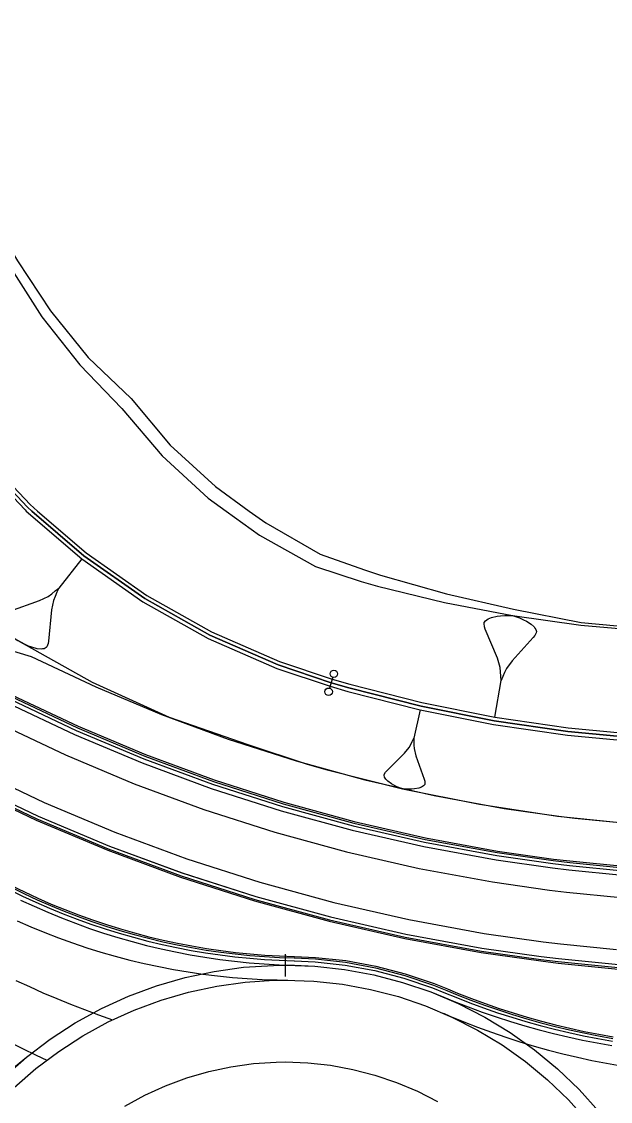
# Model space of a CAD drawing. Extents: x 387562 to 388546, y 804386 to 804945.
# Drawn here: x 387937.8 to 387977.3, y 804760.4 to 804832.9 of the extents above; entities that cross this region are included whole.
import ezdxf

# ---------------------------------------------------------------- set-up
doc = ezdxf.new("R2010")
doc.units = 0
doc.layers.get('0').update_dxf_attribs({"linetype": 'CONTINUOUS'})

msp = doc.modelspace()

# ---------------------------------------------------------------- linework, layer by layer
at = {"color": 1}
for p, q in [((387941.8449, 804796.7906), (387940.3021, 804794.8108)), ((387939.6034, 804794.2642), (387939.8363, 804794.4464)), ((387939.8363, 804794.4464), (387940.0692, 804794.6286)), ((387940.1823, 804794.5404), (387940.0625, 804794.27)), ((387940.0692, 804794.6286), (387940.3021, 804794.8108)), ((387940.3021, 804794.8108), (387940.1823, 804794.5404)), ((387937.0173, 804793.2791), (387939.0244, 804793.988)), ((387939.0244, 804793.988), (387939.6034, 804794.2642)), ((387939.9428, 804793.9997), (387939.8164, 804793.3708)), ((387940.0625, 804794.27), (387939.9428, 804793.9997)), ((387939.8164, 804793.3708), (387939.6194, 804791.2513)), ((387969.732, 804792.9351), (387969.9549, 804792.9688)), ((387969.9549, 804792.9688), (387970.2479, 804792.9904)), ((387970.2479, 804792.9904), (387970.7516, 804792.9755)), ((387970.7516, 804792.9755), (387971.231, 804792.8202)), ((387968.8502, 804792.4368), (387968.8624, 804792.5071)), ((387968.8839, 804792.214), (387968.8502, 804792.4368)), ((387968.8624, 804792.5071), (387968.9569, 804792.6353)), ((387968.9569, 804792.6353), (387969.0393, 804792.6934)), ((387969.0393, 804792.6934), (387969.1216, 804792.7515)), ((387969.1216, 804792.7515), (387969.3566, 804792.8554)), ((387969.3566, 804792.8554), (387969.732, 804792.9351)), ((387971.231, 804792.8202), (387971.4997, 804792.7014)), ((387971.4997, 804792.7014), (387971.6982, 804792.5947)), ((387971.6982, 804792.5947), (387972.025, 804792.3934)), ((387972.025, 804792.3934), (387972.2114, 804792.2165)), ((387968.9298, 804792.0614), (387968.8839, 804792.214)), ((387969.7494, 804790.1114), (387968.9298, 804792.0614)), ((387972.2546, 804791.6304), (387972.16, 804791.5022)), ((387972.2114, 804792.2165), (387972.2694, 804792.1341)), ((387972.3613, 804791.8289), (387972.2546, 804791.6304)), ((387972.2694, 804792.1341), (387972.3275, 804792.0518)), ((387972.3275, 804792.0518), (387972.3734, 804791.8992)), ((387972.3734, 804791.8992), (387972.3613, 804791.8289)), ((387938.009, 804791.0515), (387937.5689, 804791.3036)), ((387938.2793, 804790.9318), (387938.009, 804791.0515)), ((387938.4931, 804790.8561), (387938.2793, 804790.9318)), ((387938.8641, 804790.7488), (387938.4931, 804790.8561)), ((387939.468, 804790.8237), (387939.3233, 804790.7547)), ((387939.5121, 804790.8803), (387939.468, 804790.8237)), ((387939.5878, 804791.0941), (387939.5121, 804790.8803)), ((387939.6194, 804791.2513), (387939.5878, 804791.0941)), ((387972.16, 804791.5022), (387970.7325, 804789.9411)), ((387939.122, 804790.7297), (387938.8641, 804790.7488)), ((387939.2227, 804790.7422), (387939.122, 804790.7297)), ((387939.3233, 804790.7547), (387939.2227, 804790.7422)), ((387969.9331, 804789.501), (387969.7494, 804790.1114)), ((387969.9546, 804789.2079), (387969.9331, 804789.501)), ((387970.3544, 804789.428), (387970.2355, 804789.1593)), ((387970.7325, 804789.9411), (387970.3544, 804789.428)), ((387958.7048, 804788.8306), (387958.49, 804788.1018)), ((387969.5723, 804786.1641), (387969.9978, 804788.6218)), ((387969.9762, 804788.9149), (387969.9546, 804789.2079)), ((387969.9978, 804788.6218), (387969.9762, 804788.9149)), ((387970.1167, 804788.8906), (387969.9978, 804788.6218)), ((387970.2355, 804789.1593), (387970.1167, 804788.8906)), ((387964.5718, 804786.6528), (387964.138, 804784.7377)), ((387963.8252, 804784.1183), (387963.9295, 804784.3248)), ((387963.9295, 804784.3248), (387964.0338, 804784.5313)), ((387964.0338, 804784.5313), (387964.138, 804784.7377)), ((387964.138, 804784.7377), (387964.1432, 804784.5065)), ((387964.1432, 804784.5065), (387964.1483, 804784.2752)), ((387964.1483, 804784.2752), (387964.1535, 804784.044)), ((387962.3219, 804782.5605), (387963.5072, 804783.7301)), ((387963.5072, 804783.7301), (387963.8252, 804784.1183)), ((387964.1535, 804784.044), (387964.2732, 804783.5566)), ((387964.2732, 804783.5566), (387964.8389, 804781.9905)), ((387962.1381, 804782.257), (387962.1505, 804782.3117)), ((387962.1681, 804782.1351), (387962.1381, 804782.257)), ((387962.1505, 804782.3117), (387962.2424, 804782.4634)), ((387962.2104, 804782.068), (387962.1681, 804782.1351)), ((387962.2424, 804782.4634), (387962.3219, 804782.5605)), ((387962.2527, 804782.0009), (387962.2104, 804782.068)), ((387962.3921, 804781.8543), (387962.2527, 804782.0009)), ((387962.6409, 804781.6829), (387962.3921, 804781.8543)), ((387962.7927, 804781.591), (387962.6409, 804781.6829)), ((387962.9991, 804781.4867), (387962.7927, 804781.591)), ((387963.3698, 804781.3453), (387962.9991, 804781.4867)), ((387964.4713, 804781.3834), (387964.173, 804781.3359)), ((387964.6603, 804781.4557), (387964.4713, 804781.3834)), ((387964.7274, 804781.498), (387964.6603, 804781.4557)), ((387964.7945, 804781.5403), (387964.7274, 804781.498)), ((387964.874, 804781.6374), (387964.7945, 804781.5403)), ((387964.8389, 804781.9905), (387964.8688, 804781.8686)), ((387964.8688, 804781.8686), (387964.8864, 804781.6921)), ((387964.8864, 804781.6921), (387964.874, 804781.6374)), ((387963.7652, 804781.3133), (387963.3698, 804781.3453)), ((387963.9964, 804781.3184), (387963.7652, 804781.3133)), ((387964.173, 804781.3359), (387963.9964, 804781.3184))]:
    msp.add_line(p, q, dxfattribs=at)
at = {"color": 3}
msp.add_line((387955.5, 804770.25), (387955.5, 804768.75), dxfattribs=at)
at = {"color": 1, "linetype": 'CONTINUOUS'}
for points in [[(387900, 804829.3929), (387900.6104, 804829.7764), (387904.584, 804831.5282), (387908.7678, 804832.5126), (387912.9969, 804832.8666), (387917.1528, 804832.2214), (387921.1289, 804831.1749), (387924.8463, 804829.5254), (387928.305, 804827.4482), (387931.363, 804824.8331), (387934.1948, 804821.9424), (387936.5172, 804818.4957), (387937.53, 804816.7904), (387939.7508, 804813.4331), (387942.282, 804810.316), (387945.1729, 804807.5449), (387947.7942, 804804.4248), (387950.8254, 804801.6372), (387953.0978, 804800)], [(387900, 804826.4447), (387901.8291, 804827.8267), (387905.3546, 804829.664), (387909.1393, 804830.8919), (387913.0786, 804831.4754), (387917.0634, 804831.3973), (387920.9834, 804830.6585), (387924.7296, 804829.2784), (387928.1954, 804827.2907), (387931.2847, 804824.7531), (387933.9117, 804821.7363), (387936.0362, 804818.2576), (387936.9844, 804816.4861), (387939.1778, 804813.0336), (387941.7099, 804809.8255), (387944.5485, 804806.8905), (387947.2405, 804803.7144), (387950.3382, 804800.8636), (387951.5347, 804800)], [(387904.365, 804818.9969), (387906.3983, 804820.5171), (387908.6556, 804821.6789), (387911.0743, 804822.4501), (387913.5875, 804822.8094), (387916.1254, 804822.7467), (387918.6178, 804822.2639), (387920.9956, 804821.3744), (387923.1928, 804820.1026), (387925.1487, 804818.484), (387926.8089, 804816.5634), (387928.1482, 804814.3521), (387929.2849, 804812.1913), (387931.9214, 804807.9748), (387934.9658, 804804.0426), (387938.3874, 804800.434), (387938.8904, 804800)], [(387904.6967, 804818.6228), (387906.6633, 804820.0931), (387908.8466, 804821.2168), (387911.186, 804821.9627), (387913.6168, 804822.3102), (387916.0716, 804822.2497), (387918.4822, 804821.7827), (387920.782, 804820.9223), (387922.9072, 804819.6922), (387924.7989, 804818.1267), (387926.4047, 804816.269), (387927.7001, 804814.1303), (387928.8482, 804811.9477), (387931.5113, 804807.6889), (387934.5862, 804803.7172), (387938.0423, 804800.0723), (387938.126, 804800)], [(387917.2382, 804800), (387920.2728, 804797.6507), (387921.5667, 804796.7073), (387924.2915, 804794.81), (387928.4299, 804792.1467), (387932.6802, 804789.6658), (387937.0343, 804787.372), (387941.484, 804785.2696), (387946.0208, 804783.3625), (387950.6362, 804781.6545), (387955.3216, 804780.1487), (387960.0679, 804778.8479), (387964.8663, 804777.7547), (387969.7077, 804776.8711), (387973.4783, 804776.3322), (387974.5829, 804776.1987), (387978.1803, 804775.8402), (387979.4827, 804775.7389), (387984.3979, 804775.4925), (387989.3191, 804775.4599), (387994.2371, 804775.6413), (387999.1426, 804776.0363), (388000, 804776.143)], [(387919.3613, 804800), (387921.0461, 804798.6957), (387922.3251, 804797.7632), (387925.0186, 804795.8877), (387929.1095, 804793.2549), (387933.772, 804791.6332), (387938.4639, 804790.2349), (387942.7878, 804788.1919), (387947.1964, 804786.3388), (387951.6814, 804784.679), (387956.2342, 804783.2158), (387960.8464, 804781.9518), (387965.5091, 804780.8895), (387970.2137, 804780.0308), (387973.8777, 804779.5072), (387974.9511, 804779.3775), (387978.4468, 804779.0291), (387979.7124, 804778.9307), (387984.4886, 804778.6912), (387989.2707, 804778.6596), (387994.0497, 804778.8358), (387998.8165, 804779.2196), (388000, 804779.3669)], [(387927.4947, 804800), (387928.5918, 804798.5772), (387932.6844, 804794.4575), (387937.5689, 804791.3036), (387942.5561, 804788.5055), (387947.7062, 804786.1645), (387952.9982, 804784.311), (387956.984, 804782.9919), (387958.2377, 804782.6347), (387963.3698, 804781.3453), (387968.5578, 804780.3047), (387973.791, 804779.5181), (387979.0572, 804778.9801), (387984.3456, 804778.6958), (387984.4289, 804778.6937), (387989.9221, 804778.8087), (387995.5446, 804779.0742), (388000, 804779.6848)], [(387938.126, 804800), (387941.8449, 804796.7906), (387945.9562, 804793.905), (387950.3351, 804791.4442), (387954.9377, 804789.4329), (387958.5267, 804788.2264), (387959.7133, 804787.8849), (387964.5718, 804786.6528), (387969.487, 804785.6714), (387974.4461, 804784.9432), (387979.436, 804784.4701), (387984.4436, 804784.2534), (387984.5223, 804784.252), (387989.4638, 804784.4122), (387994.4432, 804785.0714), (387999.332, 804786.2244), (388000, 804786.4544)], [(387938.8904, 804800), (387942.1523, 804797.185), (387946.2227, 804794.3281), (387950.5579, 804791.8918), (387955.1148, 804789.9005), (387958.6681, 804788.706), (387959.8485, 804788.3662), (387964.6822, 804787.1405), (387969.5723, 804786.1641), (387974.506, 804785.4396), (387979.4704, 804784.9689), (387984.4524, 804784.7533), (387984.5307, 804784.752), (387989.423, 804784.9105), (387994.3529, 804785.5632), (387999.1931, 804786.7047), (388000, 804786.9826)], [(387951.5347, 804800), (387953.7861, 804798.3751), (387957.5305, 804796.2801), (387960.6031, 804795.2713), (387961.7025, 804794.9626), (387966.2023, 804793.8529), (387970.7516, 804792.9755), (387975.3383, 804792.3327), (387979.9504, 804791.926), (387984.5758, 804791.7562), (387984.6486, 804791.7623), (387988.8114, 804792.3874), (387992.8952, 804793.501), (387996.7822, 804795.0378), (388000, 804796.8073)], [(387953.0978, 804800), (387954.1998, 804799.206), (387957.8422, 804797.1031), (387960.8294, 804796.0392), (387961.9098, 804795.7001), (387966.3369, 804794.4472), (387970.8252, 804793.4007), (387975.3605, 804792.516), (387979.9613, 804792.083), (387980.3627, 804791.9109), (387982.9994, 804792.8146), (387984.6041, 804793.3646), (387984.6758, 804793.3804), (387988.6279, 804794.6306), (387992.3546, 804796.4447), (387995.6911, 804798.8093), (387997.5614, 804800)], [(387920.7672, 804789.5868), (387925.136, 804786.7753), (387929.6228, 804784.1562), (387934.2193, 804781.7347), (387938.9166, 804779.5153), (387943.706, 804777.5021), (387948.5783, 804775.699), (387953.5245, 804774.1094), (387958.535, 804772.7362), (387963.6005, 804771.5822), (387968.7113, 804770.6494), (387972.6918, 804770.0805), (387973.8579, 804769.9396), (387977.6556, 804769.5611), (387979.0305, 804769.4542), (387984.2192, 804769.194), (387989.4144, 804769.1597), (387994.6062, 804769.3511), (387999.7847, 804769.7681), (388000, 804769.7949)], [(387936.9853, 804774.5818), (387937.8769, 804774.1438), (387938.778, 804773.7258), (387939.6881, 804773.3279), (387940.6069, 804772.9504), (387941.5338, 804772.5933), (387942.4684, 804772.2569), (387943.4103, 804771.9414), (387944.3589, 804771.6469), (387945.3139, 804771.3735), (387946.2747, 804771.1215), (387947.2408, 804770.8908), (387948.2119, 804770.6817), (387949.1873, 804770.4941), (387950.1667, 804770.3284), (387951.1495, 804770.1844), (387952.1353, 804770.0623), (387953.1236, 804769.9621), (387954.1138, 804769.8839), (387955.1055, 804769.8277), (387956.0982, 804769.7936), (387956.1278, 804769.7929), (387957.52, 804769.7265), (387959.5294, 804769.5064), (387961.5174, 804769.1409), (387963.4737, 804768.6319), (387965.3878, 804767.9821), (387966.2761, 804767.6265), (387966.9683, 804767.3415), (387967.8939, 804766.9793), (387968.8266, 804766.6357), (387969.766, 804766.3107), (387970.7117, 804766.0047), (387971.6633, 804765.7176), (387972.6205, 804765.4496), (387973.5828, 804765.2008), (387974.55, 804764.9713), (387975.5215, 804764.7612), (387976.497, 804764.5705), (387977.4762, 804764.3994)]]:
    msp.add_lwpolyline(points, dxfattribs=at)
at = {"color": 7, "linetype": 'CONTINUOUS'}
for points in [[(387938.5082, 804800), (387938.2149, 804800.2531), (387934.776, 804803.8799), (387931.7164, 804807.8318), (387929.0666, 804812.0695), (387927.9241, 804814.2412), (387926.6068, 804816.4162), (387924.9738, 804818.3054), (387923.05, 804819.8974), (387920.8888, 804821.1483), (387918.55, 804822.0233), (387916.0985, 804822.4982), (387913.6022, 804822.5598), (387911.1302, 804822.2064), (387908.7511, 804821.4478), (387906.5308, 804820.3051), (387904.5309, 804818.8098)], [(387908.9749, 804800), (387909.1138, 804799.8718), (387913.0465, 804796.544), (387917.1202, 804793.3903), (387918.4747, 804792.4027), (387921.3271, 804790.4166), (387925.6593, 804787.6286), (387930.1085, 804785.0315), (387934.6665, 804782.6303), (387939.3245, 804780.4294), (387944.0737, 804778.4331), (387948.9053, 804776.6451), (387953.81, 804775.0688), (387958.7785, 804773.7072), (387963.8016, 804772.5628), (387968.8696, 804771.6378), (387972.8168, 804771.0736), (387973.9731, 804770.9339), (387977.739, 804770.5586)], [(387914.3793, 804800), (387915.2487, 804799.2643), (387919.2021, 804796.2038), (387920.5166, 804795.2454), (387923.2847, 804793.3179), (387927.489, 804790.6123), (387931.8068, 804788.0919), (387936.2301, 804785.7616), (387940.7505, 804783.6257), (387945.3595, 804781.6884), (387950.0484, 804779.9532), (387954.8082, 804778.4234), (387959.63, 804777.102), (387964.5047, 804775.9914), (387969.4231, 804775.0937), (387973.2536, 804774.5463), (387974.3758, 804774.4107), (387978.0304, 804774.0464), (387979.3535, 804773.9436), (387984.3468, 804773.6932), (387989.3463, 804773.6601), (387994.3426, 804773.8444), (387999.326, 804774.2456), (388000, 804774.3295)], [(387914.3793, 804800), (387915.2487, 804799.2643), (387919.2021, 804796.2038), (387920.5166, 804795.2454), (387923.2847, 804793.3179), (387927.489, 804790.6123), (387931.8068, 804788.0919), (387936.2301, 804785.7616), (387940.7505, 804783.6257), (387945.3595, 804781.6884), (387950.0484, 804779.9532), (387954.8082, 804778.4234), (387959.63, 804777.102), (387964.5047, 804775.9914), (387969.4231, 804775.0937), (387973.2536, 804774.5463), (387974.3758, 804774.4107), (387978.0304, 804774.0464), (387979.3535, 804773.9436), (387984.3468, 804773.6932), (387989.3463, 804773.6601), (387994.3426, 804773.8444), (387999.326, 804774.2456), (388000, 804774.3295)], [(387917.5485, 804800), (387920.3858, 804797.8034), (387921.6775, 804796.8617), (387924.3978, 804794.9675), (387928.5293, 804792.3087), (387932.7724, 804789.8319), (387937.1192, 804787.542), (387941.5614, 804785.4431), (387946.0906, 804783.5392), (387950.6983, 804781.8341), (387955.3758, 804780.3308), (387960.1141, 804779.0322), (387964.9045, 804777.9408), (387969.7377, 804777.0587), (387973.502, 804776.5207), (387974.6047, 804776.3875), (387978.1962, 804776.0295), (387979.4963, 804775.9284), (387984.4033, 804775.6824), (387989.3162, 804775.6499), (387994.226, 804775.831), (387999.1232, 804776.2253), (388000, 804776.3344)], [(387917.7281, 804800), (387920.4512, 804797.8919), (387921.7417, 804796.951), (387924.4593, 804795.0587), (387928.5868, 804792.4025), (387932.8258, 804789.9281), (387937.1683, 804787.6404), (387941.6062, 804785.5435), (387946.131, 804783.6416), (387950.7342, 804781.938), (387955.4071, 804780.4362), (387960.1409, 804779.1389), (387964.9266, 804778.0486), (387969.7551, 804777.1673), (387973.5157, 804776.6298), (387974.6174, 804776.4967), (387978.2053, 804776.1391), (387979.5042, 804776.0381), (387984.4064, 804775.7924), (387989.3146, 804775.7599), (387994.2196, 804775.9408), (387999.112, 804776.3347), (388000, 804776.4452)], [(388000, 804786.7185), (387999.2625, 804786.4646), (387994.3981, 804785.3173), (387989.4434, 804784.6614), (387984.5265, 804784.502), (387984.448, 804784.5033), (387979.4532, 804784.7195), (387974.4761, 804785.1914), (387969.5296, 804785.9177), (387964.627, 804786.8966), (387959.7809, 804788.1255), (387958.5974, 804788.4662), (387955.0263, 804789.6667), (387950.4465, 804791.668), (387946.0895, 804794.1166), (387941.9986, 804796.9878), (387938.5082, 804800)], [(387920.6554, 804789.421), (387925.0314, 804786.6048), (387929.5258, 804783.9814), (387934.1299, 804781.5558), (387938.8351, 804779.3326), (387943.6325, 804777.3161), (387948.513, 804775.51), (387953.4674, 804773.9177), (387958.4863, 804772.5423), (387963.5603, 804771.3863), (387968.6797, 804770.4519), (387972.6669, 804769.882), (387973.8349, 804769.7409), (387977.639, 804769.3618), (387979.0161, 804769.2547), (387984.2136, 804768.9941), (387989.4174, 804768.9597), (387994.6179, 804769.1515), (387999.8051, 804769.5691), (388000, 804769.5934)], [(387920.5994, 804789.3382), (387924.9792, 804786.5195), (387929.4773, 804783.8939), (387934.0852, 804781.4663), (387938.7944, 804779.2413), (387943.5958, 804777.2231), (387948.4804, 804775.4155), (387953.4389, 804773.8218), (387958.462, 804772.4453), (387963.5402, 804771.2883), (387968.6639, 804770.3531), (387972.6544, 804769.7828), (387973.8234, 804769.6416), (387977.6306, 804769.2621), (387979.0089, 804769.1549), (387984.2107, 804768.8941), (387989.419, 804768.8597), (387994.6237, 804769.0516), (387999.8153, 804769.4696), (388000, 804769.4926)], [(387937.1206, 804774.8496), (387938.0062, 804774.4146), (387938.9012, 804773.9994), (387939.8052, 804773.6041), (387940.7178, 804773.2291), (387941.6385, 804772.8744), (387942.5669, 804772.5403), (387943.5024, 804772.2269), (387944.4447, 804771.9344), (387945.3932, 804771.6629), (387946.3476, 804771.4125), (387947.3073, 804771.1833), (387948.2718, 804770.9756), (387949.2407, 804770.7894), (387950.2135, 804770.6247), (387951.1897, 804770.4817), (387952.1689, 804770.3604), (387953.1505, 804770.2609), (387954.1341, 804770.1832), (387955.1192, 804770.1274), (387956.1052, 804770.0935), (387956.1348, 804770.0928), (387957.5418, 804770.0257), (387959.5729, 804769.8033), (387961.5824, 804769.4338), (387963.5597, 804768.9193), (387965.4945, 804768.2625), (387966.3891, 804767.9044), (387967.0804, 804767.6198), (387968.0005, 804767.2597), (387968.9275, 804766.9182), (387969.8612, 804766.5952), (387970.8012, 804766.291), (387971.7471, 804766.0057), (387972.6985, 804765.7393), (387973.655, 804765.492), (387974.6163, 804765.2639), (387975.582, 804765.055), (387976.5516, 804764.8655), (387977.5248, 804764.6955)], [(387937.071, 804774.7514), (387937.9588, 804774.3153), (387938.856, 804773.8991), (387939.7623, 804773.5029), (387940.6771, 804773.1269), (387941.6001, 804772.7714), (387942.5308, 804772.4364), (387943.4686, 804772.1222), (387944.4132, 804771.829), (387945.3641, 804771.5568), (387946.3208, 804771.3058), (387947.2829, 804771.0761), (387948.2498, 804770.8678), (387949.2211, 804770.6811), (387950.1963, 804770.516), (387951.175, 804770.3727), (387952.1566, 804770.2511), (387953.1406, 804770.1513), (387954.1266, 804770.0734), (387955.1142, 804770.0175), (387956.1027, 804769.9835), (387956.1323, 804769.9829), (387957.5338, 804769.916), (387959.5569, 804769.6944), (387961.5586, 804769.3264), (387963.5282, 804768.814), (387965.4553, 804768.1597), (387966.3477, 804767.8025), (387967.0393, 804767.5177), (387967.9614, 804767.1569), (387968.8905, 804766.8146), (387969.8263, 804766.4909), (387970.7684, 804766.186), (387971.7164, 804765.9), (387972.6699, 804765.6331), (387973.6286, 804765.3852), (387974.592, 804765.1566), (387975.5598, 804764.9473), (387976.5316, 804764.7574), (387977.507, 804764.5869)], [(387937.5219, 804772.469), (387938.4381, 804772.0684), (387939.3631, 804771.6883), (387940.2962, 804771.3289), (387941.2371, 804770.9903), (387942.1853, 804770.6726), (387943.1403, 804770.3761), (387944.1017, 804770.1009), (387945.0689, 804769.8472), (387946.0415, 804769.6149), (387947.0191, 804769.4044), (387948.0011, 804769.2156), (387948.9871, 804769.0487), (387949.9765, 804768.9038), (387950.9689, 804768.7808), (387951.9638, 804768.68), (387952.9606, 804768.6013), (387953.959, 804768.5447), (387954.9584, 804768.5104), (387955.6869, 804768.4993)], [(387935.9692, 804759.9108), (387937.3222, 804761.2826), (387938.7714, 804762.5525), (387940.3091, 804763.7137), (387941.927, 804764.7601), (387943.6167, 804765.6862), (387945.3692, 804766.4871), (387947.1753, 804767.1585), (387949.0254, 804767.6969), (387950.9098, 804768.0994), (387952.8184, 804768.364), (387954.7411, 804768.4891), (387955.5, 804768.5)], [(387937.4285, 804768.4808), (387938.3345, 804768.0575), (387939.2474, 804767.6493), (387940.1669, 804767.2564), (387941.0929, 804766.8789), (387942.0251, 804766.5168), (387942.9631, 804766.1704), (387943.9068, 804765.8396), (387943.9189, 804765.8354)], [(387955.5, 804768.5), (387957.4256, 804768.4299), (387959.341, 804768.2202), (387961.2361, 804767.8718), (387963.1008, 804767.3866), (387964.9254, 804766.7672), (387966.7001, 804766.0168), (387968.4157, 804765.1395), (387970.0629, 804764.1398), (387971.6332, 804763.0231), (387973.1181, 804761.7952), (387974.5099, 804760.4627), (387975.8012, 804759.0326)], [(387966.1259, 804766.2763), (387966.566, 804766.0862), (387967.4898, 804765.7032), (387968.421, 804765.3388), (387969.3593, 804764.9931), (387970.3044, 804764.6663), (387971.2558, 804764.3584), (387972.2131, 804764.0695), (387973.1761, 804763.7999), (387974.1442, 804763.5496), (387975.1172, 804763.3187), (387976.0946, 804763.1073), (387977.076, 804762.9155), (387978.061, 804762.7434)], [(387936.9868, 804764.3511), (387937.8804, 804763.9022), (387938.78, 804763.4654), (387939.5013, 804763.1256)], [(387944.744, 804760.0363), (387946.0831, 804760.7702), (387947.4719, 804761.4049), (387948.9031, 804761.9369), (387950.3692, 804762.3636), (387951.8625, 804762.6826), (387953.3749, 804762.8922), (387954.8986, 804762.9914), (387955.5, 804763)], [(387955.5, 804763), (387957.0259, 804762.9445), (387958.5438, 804762.7782), (387960.0456, 804762.5021), (387961.5233, 804762.1177), (387962.9692, 804761.6268), (387964.3756, 804761.0322), (387965.7351, 804760.3369)]]:
    msp.add_lwpolyline(points, dxfattribs=at)
at = {"color": 3, "linetype": 'CONTINUOUS'}
for points in [[(387904.5309, 804818.8098), (387906.5308, 804820.3051), (387908.7511, 804821.4478), (387911.1302, 804822.2064), (387913.6022, 804822.5598), (387916.0985, 804822.4982), (387918.55, 804822.0233), (387920.8888, 804821.1483), (387923.05, 804819.8974), (387924.9738, 804818.3054), (387926.6068, 804816.4162), (387927.9241, 804814.2412), (387929.0666, 804812.0695), (387931.7164, 804807.8318), (387934.776, 804803.8799), (387938.2149, 804800.2531), (387938.5082, 804800)], [(387938.5082, 804800), (387941.9986, 804796.9878), (387946.0895, 804794.1166), (387950.4465, 804791.668), (387955.0263, 804789.6667), (387958.5974, 804788.4662), (387959.7809, 804788.1255), (387964.627, 804786.8966), (387969.5296, 804785.9177), (387974.4761, 804785.1914), (387979.4532, 804784.7195), (387984.448, 804784.5033), (387984.5265, 804784.502), (387989.4434, 804784.6614), (387994.3981, 804785.3173), (387999.2625, 804786.4646), (388000, 804786.7185)], [(387933.9352, 804759.0648), (387935.2321, 804760.5867), (387936.6363, 804762.0103), (387938.1402, 804763.3281), (387939.7358, 804764.5331), (387941.4148, 804765.619), (387943.1683, 804766.5801), (387944.987, 804767.4111), (387946.8612, 804768.1079), (387948.7811, 804768.6666), (387950.7366, 804769.0843), (387952.7172, 804769.3588), (387954.7125, 804769.4887), (387955.5, 804769.5)], [(387955.5, 804769.5), (387957.4982, 804769.4273), (387959.4859, 804769.2096), (387961.4525, 804768.848), (387963.3876, 804768.3445), (387965.2811, 804767.7018), (387967.1228, 804766.9231), (387968.9031, 804766.0127), (387970.6125, 804764.9753), (387972.242, 804763.8164), (387973.783, 804762.5422), (387975.2273, 804761.1594), (387976.5673, 804759.6753)]]:
    msp.add_lwpolyline(points, dxfattribs=at)
at = {"color": 2, "linetype": 'CONTINUOUS'}
for points in [[(387916.7482, 804800), (387920.0943, 804797.4095), (387921.3917, 804796.4637), (387924.1237, 804794.5613), (387928.2731, 804791.891), (387932.5346, 804789.4035), (387936.9003, 804787.1036), (387941.3617, 804784.9956), (387945.9106, 804783.0835), (387950.5383, 804781.3709), (387955.236, 804779.8611), (387959.9949, 804778.557), (387964.806, 804777.4608), (387969.6602, 804776.5749), (387973.4408, 804776.0345), (387974.5484, 804775.9007), (387978.1554, 804775.5412), (387979.4612, 804775.4397), (387984.3894, 804775.1926), (387989.3237, 804775.16), (387994.2547, 804775.3418), (387999.1732, 804775.7378), (388000, 804775.8407)], [(387934.2197, 804781.7356), (387938.917, 804779.5162), (387943.7064, 804777.5031), (387948.5787, 804775.7), (387953.5247, 804774.1103), (387958.5352, 804772.7372), (387963.6007, 804771.5832), (387968.7115, 804770.6504), (387972.692, 804770.0814), (387973.858, 804769.9406), (387977.6557, 804769.5621)], [(387937.7476, 804773.8731), (387938.6547, 804773.4523), (387939.571, 804773.0517), (387940.4959, 804772.6716), (387941.4291, 804772.3122), (387942.37, 804771.9736), (387943.3181, 804771.6559), (387944.2732, 804771.3594), (387945.2345, 804771.0842), (387946.2018, 804770.8305), (387947.1744, 804770.5982), (387948.152, 804770.3877), (387949.134, 804770.1989), (387950.1199, 804770.032), (387951.1094, 804769.8871), (387952.1017, 804769.7641), (387953.0966, 804769.6633), (387954.0935, 804769.5846), (387955.0919, 804769.528), (387956.0913, 804769.4937), (387956.121, 804769.493)], [(387933.9352, 804759.0648), (387935.2321, 804760.5867), (387936.6363, 804762.0103), (387937.4122, 804762.7143), (387938.1402, 804763.3281), (387939.7358, 804764.5331), (387941.4148, 804765.619), (387943.1683, 804766.5801), (387944.987, 804767.4111), (387946.8612, 804768.1079), (387948.7811, 804768.6666), (387950.7366, 804769.0843), (387952.7172, 804769.3588), (387954.7125, 804769.4887), (387955.5, 804769.5)], [(387955.5, 804769.5), (387956.121, 804769.493), (387957.4982, 804769.4273), (387959.4859, 804769.2096), (387961.4525, 804768.848), (387963.3876, 804768.3445), (387965.2811, 804767.7018), (387966.1598, 804767.3499), (387967.1228, 804766.9231), (387968.9031, 804766.0127), (387970.6125, 804764.9753), (387972.242, 804763.8164), (387973.783, 804762.5422), (387975.2273, 804761.1594), (387976.5673, 804759.6753)], [(387966.1598, 804767.3499), (387966.8562, 804767.0632), (387967.7874, 804766.6988), (387968.7257, 804766.3531), (387969.6708, 804766.0263), (387970.6222, 804765.7183), (387971.5796, 804765.4295), (387972.5425, 804765.1599), (387973.5107, 804764.9096), (387974.4836, 804764.6787), (387975.461, 804764.4673), (387976.4424, 804764.2755), (387977.4275, 804764.1034)]]:
    msp.add_lwpolyline(points, dxfattribs=at)
at = {"color": 1}
for centre, radius in [((387958.7748, 804789.0683), 0.2477), ((387958.4194, 804787.8623), 0.2497)]:
    msp.add_circle(centre, radius, dxfattribs=at)

doc.saveas('drawing.dxf')
